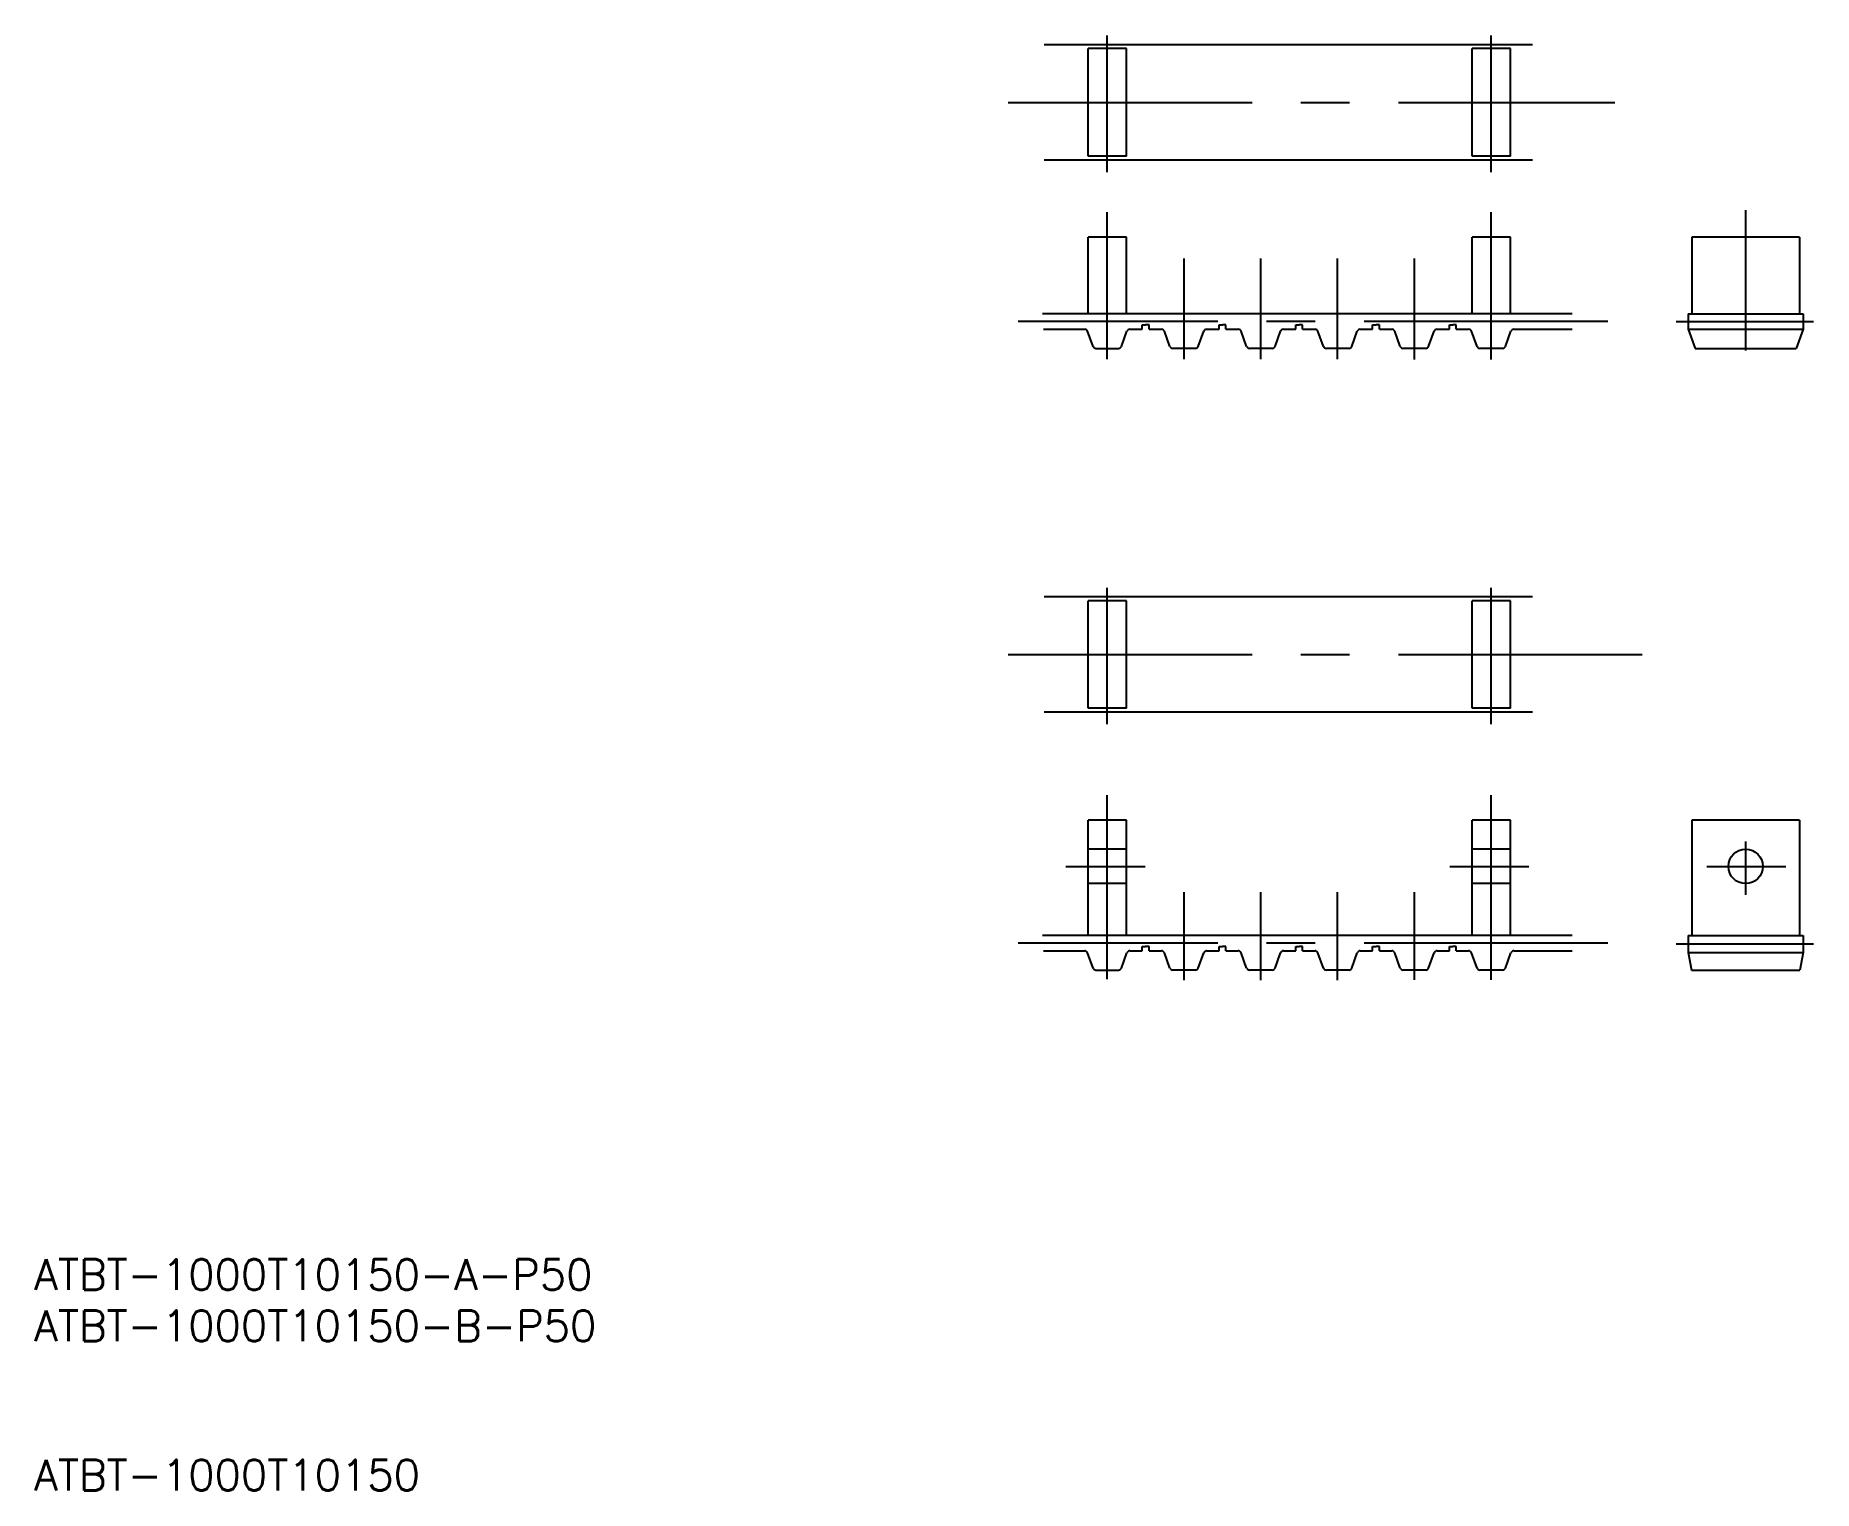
# Model space of a CAD drawing. Extents: x 351 to 583, y -79 to 111.
import ezdxf

# ---------------------------------------------------------------- set-up
doc = ezdxf.new("R2010")
doc.units = 0
doc.linetypes.add('CENTER', pattern=[50.8, 31.75, -6.35, 6.35, -6.35])
doc.linetypes.add('DASHED', pattern=[19.05, 12.7, -6.35])
doc.layers.get('0').update_dxf_attribs({"linetype": 'CONTINUOUS'})
doc.layers.add('CENTER', color=1, linetype='CENTER')
doc.styles.get("Standard").update_dxf_attribs({"font": 'txt', "bigfont": 'BIGFONT'})

msp = doc.modelspace()

# ---------------------------------------------------------------- linework, layer by layer
at = {"color": 7, "linetype": 'CONTINUOUS'}
for p, q in [((545.94, 109.64), (482.33, 109.64)), ((493.05, 95.14), (488.05, 95.14)), ((543.05, 95.14), (538.05, 95.14)), ((545.94, 94.64), (482.33, 94.64)), ((566.68, 84.61), (566.68, 74.61)), ((580.68, 84.61), (580.68, 74.61)), ((566.18, 74.61), (581.18, 74.61)), ((566.18, 74.61), (566.18, 72.61)), ((581.18, 74.61), (581.18, 72.61)), ((482.25, 72.61), (487.61, 72.61)), ((488.7, 70.37), (487.99, 72.35)), ((492.4, 70.37), (493.11, 72.35)), ((493.49, 72.61), (495.11, 72.61)), ((495.11, 72.61), (495.11, 73.2)), ((495.11, 73.2), (495.55, 73.2)), ((495.99, 73.2), (495.55, 73.2)), ((495.99, 72.61), (495.99, 73.2)), ((495.99, 72.61), (497.61, 72.61)), ((498.7, 70.37), (497.99, 72.35)), ((502.4, 70.37), (503.11, 72.35)), ((503.49, 72.61), (505.11, 72.61)), ((505.11, 72.61), (505.11, 73.2)), ((505.11, 73.2), (505.55, 73.2)), ((505.99, 73.2), (505.55, 73.2)), ((505.99, 72.61), (505.99, 73.2)), ((505.99, 72.61), (507.61, 72.61)), ((508.7, 70.37), (507.99, 72.35)), ((512.4, 70.37), (513.11, 72.35)), ((513.49, 72.61), (515.11, 72.61)), ((515.11, 72.61), (515.11, 73.2)), ((515.11, 73.2), (515.55, 73.2)), ((515.99, 73.2), (515.55, 73.2)), ((515.99, 72.61), (515.99, 73.2)), ((515.99, 72.61), (517.61, 72.61)), ((518.7, 70.37), (517.99, 72.35)), ((522.4, 70.37), (523.11, 72.35)), ((523.49, 72.61), (525.11, 72.61)), ((525.11, 72.61), (525.11, 73.2)), ((525.11, 73.2), (525.55, 73.2)), ((525.99, 73.2), (525.55, 73.2)), ((525.99, 72.61), (525.99, 73.2)), ((525.99, 72.61), (527.61, 72.61)), ((528.7, 70.37), (527.99, 72.35)), ((532.4, 70.37), (533.11, 72.35)), ((533.49, 72.61), (535.11, 72.61)), ((535.11, 72.61), (535.11, 73.2)), ((535.11, 73.2), (535.55, 73.2)), ((535.99, 73.2), (535.55, 73.2)), ((535.99, 72.61), (535.99, 73.2)), ((535.99, 72.61), (537.61, 72.61)), ((538.7, 70.37), (537.99, 72.35)), ((542.4, 70.37), (543.11, 72.35)), ((543.49, 72.61), (551.1, 72.61)), ((566.18, 72.61), (581.18, 72.61)), ((566.18, 72.61), (567.09, 70.11)), ((581.18, 72.61), (580.27, 70.11)), ((489.08, 70.11), (492.02, 70.11)), ((502.02, 70.11), (499.08, 70.11)), ((512.02, 70.11), (509.08, 70.11)), ((522.02, 70.11), (519.08, 70.11)), ((532.02, 70.11), (529.08, 70.11)), ((542.02, 70.11), (539.08, 70.11)), ((567.09, 70.11), (580.27, 70.11)), ((545.94, 37.77), (482.33, 37.77)), ((493.05, 23.27), (488.05, 23.27)), ((543.05, 23.27), (538.05, 23.27)), ((545.94, 22.77), (482.33, 22.77)), ((566.68, 8.69), (566.68, -6.31)), ((580.68, 8.69), (580.68, -6.31)), ((566.18, -6.31), (581.18, -6.31)), ((566.18, -6.31), (566.18, -8.51)), ((581.18, -6.31), (581.18, -8.51)), ((482.25, -8.31), (487.61, -8.31)), ((488.7, -10.55), (487.99, -8.58)), ((492.4, -10.55), (493.11, -8.58)), ((493.49, -8.31), (495.11, -8.31)), ((495.11, -8.31), (495.11, -7.73)), ((495.11, -7.73), (495.55, -7.73)), ((495.99, -7.73), (495.55, -7.73)), ((495.99, -8.31), (495.99, -7.73)), ((495.99, -8.31), (497.61, -8.31)), ((498.7, -10.55), (497.99, -8.58)), ((502.4, -10.55), (503.11, -8.58)), ((503.49, -8.31), (505.11, -8.31)), ((505.11, -8.31), (505.11, -7.73)), ((505.11, -7.73), (505.55, -7.73)), ((505.99, -7.73), (505.55, -7.73)), ((505.99, -8.31), (505.99, -7.73)), ((505.99, -8.31), (507.61, -8.31)), ((508.7, -10.55), (507.99, -8.58)), ((512.4, -10.55), (513.11, -8.58)), ((513.49, -8.31), (515.11, -8.31)), ((515.11, -8.31), (515.11, -7.73)), ((515.11, -7.73), (515.55, -7.73)), ((515.99, -7.73), (515.55, -7.73)), ((515.99, -8.31), (515.99, -7.73)), ((515.99, -8.31), (517.61, -8.31)), ((518.7, -10.55), (517.99, -8.58)), ((522.4, -10.55), (523.11, -8.58)), ((523.49, -8.31), (525.11, -8.31)), ((525.11, -8.31), (525.11, -7.73)), ((525.11, -7.73), (525.55, -7.73)), ((525.99, -7.73), (525.55, -7.73)), ((525.99, -8.31), (525.99, -7.73)), ((525.99, -8.31), (527.61, -8.31)), ((528.7, -10.55), (527.99, -8.58)), ((532.4, -10.55), (533.11, -8.58)), ((533.49, -8.31), (535.11, -8.31)), ((535.11, -8.31), (535.11, -7.73)), ((535.11, -7.73), (535.55, -7.73)), ((535.99, -7.73), (535.55, -7.73)), ((535.99, -8.31), (535.99, -7.73)), ((535.99, -8.31), (537.61, -8.31)), ((538.7, -10.55), (537.99, -8.58)), ((542.4, -10.55), (543.11, -8.58)), ((543.49, -8.31), (551.1, -8.31)), ((566.18, -8.51), (581.18, -8.51)), ((566.18, -8.51), (566.62, -10.81)), ((581.18, -8.51), (580.74, -10.81)), ((489.08, -10.81), (492.02, -10.81)), ((502.02, -10.81), (499.08, -10.81)), ((512.02, -10.81), (509.08, -10.81)), ((522.02, -10.81), (519.08, -10.81)), ((532.02, -10.81), (529.08, -10.81)), ((542.02, -10.81), (539.08, -10.81)), ((566.62, -10.81), (580.74, -10.81))]:
    msp.add_line(p, q, dxfattribs=at)
at = {"color": 3, "linetype": 'DASHED'}
for p, q in [((493.05, 4.94), (488.05, 4.94)), ((543.05, 4.94), (538.05, 4.94)), ((493.05, 0.44), (488.05, 0.44)), ((543.05, 0.44), (538.05, 0.44))]:
    msp.add_line(p, q, dxfattribs=at)
at = {"color": 7, "linetype": 'CONTINUOUS'}
msp.add_circle((573.68, 2.69), 2.25, dxfattribs=at)
for centre, start, end in [((487.61, 72.21), 20, 90), ((493.49, 72.21), 90, 160), ((497.61, 72.21), 20, 90), ((503.49, 72.21), 90, 160), ((507.61, 72.21), 20, 90), ((513.49, 72.21), 90, 160), ((517.61, 72.21), 20, 90), ((523.49, 72.21), 90, 160), ((527.61, 72.21), 20, 90), ((533.49, 72.21), 90, 160), ((537.61, 72.21), 20, 90), ((543.49, 72.21), 90, 160), ((489.08, 70.51), 200, 270), ((492.02, 70.51), 270, 340), ((499.08, 70.51), 200, 270), ((502.02, 70.51), 270, 340), ((509.08, 70.51), 200, 270), ((512.02, 70.51), 270, 340), ((519.08, 70.51), 200, 270), ((522.02, 70.51), 270, 340), ((529.08, 70.51), 200, 270), ((532.02, 70.51), 270, 340), ((539.08, 70.51), 200, 270), ((542.02, 70.51), 270, 340), ((487.61, -8.71), 20, 90), ((493.49, -8.71), 90, 160), ((497.61, -8.71), 20, 90), ((503.49, -8.71), 90, 160), ((507.61, -8.71), 20, 90), ((513.49, -8.71), 90, 160), ((517.61, -8.71), 20, 90), ((523.49, -8.71), 90, 160), ((527.61, -8.71), 20, 90), ((533.49, -8.71), 90, 160), ((537.61, -8.71), 20, 90), ((543.49, -8.71), 90, 160), ((489.08, -10.41), 200, 270), ((492.02, -10.41), 270, 340), ((499.08, -10.41), 200, 270), ((502.02, -10.41), 270, 340), ((509.08, -10.41), 200, 270), ((512.02, -10.41), 270, 340), ((519.08, -10.41), 200, 270), ((522.02, -10.41), 270, 340), ((529.08, -10.41), 200, 270), ((532.02, -10.41), 270, 340), ((539.08, -10.41), 200, 270), ((542.02, -10.41), 270, 340)]:
    msp.add_arc(centre, 0.4, start, end, dxfattribs=at)
at = {"layer": 'CENTER', "color": 7, "linetype": 'CONTINUOUS'}
for p, q in [((493.05, 109.14), (488.05, 109.14)), ((488.05, 95.14), (488.05, 109.14)), ((493.05, 95.14), (493.05, 109.14)), ((543.05, 109.14), (538.05, 109.14)), ((538.05, 95.14), (538.05, 109.14)), ((543.05, 95.14), (543.05, 109.14)), ((488.05, 74.61), (488.05, 84.61)), ((493.05, 84.61), (488.05, 84.61)), ((493.05, 74.61), (493.05, 84.61)), ((543.05, 84.61), (538.05, 84.61)), ((538.05, 74.61), (538.05, 84.61)), ((543.05, 74.61), (543.05, 84.61)), ((580.68, 84.61), (566.68, 84.61)), ((551.1, 74.61), (482.11, 74.61)), ((493.05, 37.27), (488.05, 37.27)), ((488.05, 23.27), (488.05, 37.27)), ((493.05, 23.27), (493.05, 37.27)), ((543.05, 37.27), (538.05, 37.27)), ((538.05, 23.27), (538.05, 37.27)), ((543.05, 23.27), (543.05, 37.27)), ((493.05, 8.69), (488.05, 8.69)), ((488.05, -6.31), (488.05, 8.69)), ((493.05, -6.31), (493.05, 8.69)), ((543.05, 8.69), (538.05, 8.69)), ((538.05, -6.31), (538.05, 8.69)), ((543.05, -6.31), (543.05, 8.69)), ((580.68, 8.69), (566.68, 8.69)), ((551.1, -6.31), (482.11, -6.31))]:
    msp.add_line(p, q, dxfattribs=at)
at = {"layer": 'CENTER', "color": 1, "linetype": 'CENTER'}
for p, q in [((490.55, 93.06), (490.55, 110.84)), ((540.55, 93.06), (540.55, 110.84)), ((477.66, 102.14), (556.66, 102.14)), ((573.68, 88.09), (573.68, 69.86)), ((490.55, 68.73), (490.55, 87.86)), ((540.55, 68.66), (540.55, 87.86)), ((500.55, 68.73), (500.55, 81.82)), ((510.55, 68.73), (510.55, 81.82)), ((520.55, 68.73), (520.55, 81.82)), ((530.55, 68.66), (530.55, 81.82)), ((555.74, 73.61), (478.93, 73.61)), ((564.64, 73.61), (582.51, 73.61)), ((490.55, 21.19), (490.55, 38.96)), ((540.55, 21.19), (540.55, 38.96)), ((477.66, 30.27), (561.44, 30.27)), ((490.55, -12.01), (490.55, 11.94)), ((540.55, -12.08), (540.55, 11.94)), ((490.55, -9.8), (490.55, 10.79)), ((573.68, 5.94), (573.68, -1.03)), ((485.17, 2.69), (495.47, 2.69)), ((535.17, 2.69), (545.47, 2.69)), ((568.61, 2.69), (578.91, 2.69)), ((500.55, -12.14), (500.55, -0.69)), ((510.55, -12.14), (510.55, -0.69)), ((520.55, -12.14), (520.55, -0.69)), ((530.55, -12.08), (530.55, -0.69)), ((555.74, -7.31), (478.93, -7.31)), ((564.64, -7.41), (582.51, -7.41))]:
    msp.add_line(p, q, dxfattribs=at)

# ---------------------------------------------------------------- texts
at = {"color": 7, "linetype": 'CONTINUOUS'}
for s, p in [('ATBT-1000T10150-A-P50', (350.82, -52.46)), ('ATBT-1000T10150-B-P50', (350.82, -59.12)), ('ATBT-1000T10150', (350.82, -78.55))]:
    msp.add_text(s, height=4, dxfattribs=at).set_placement(p)

doc.saveas('drawing.dxf')
